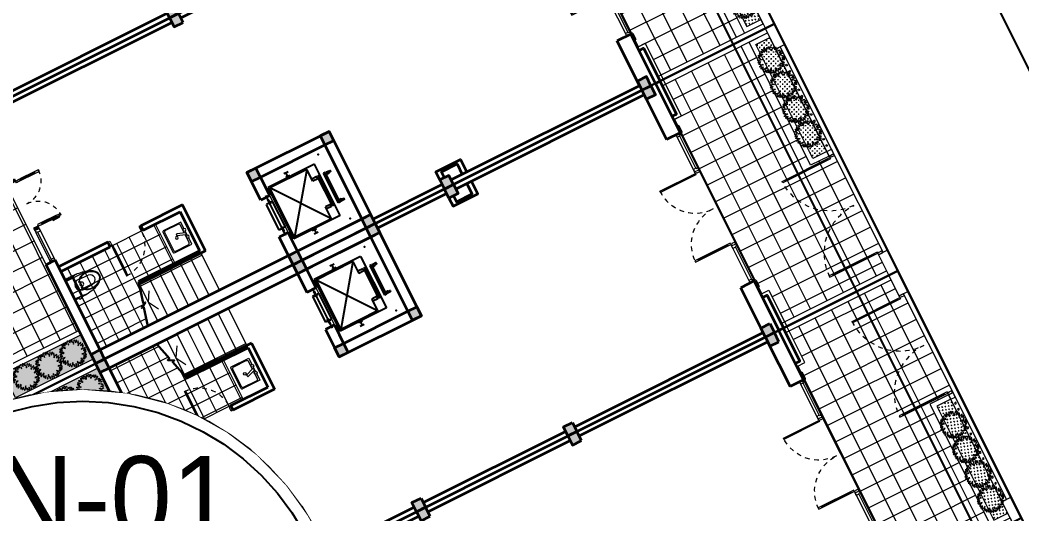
# Model space of a CAD drawing. Header units: millimetres. Extents: x 567980 to 569372, y 2065777 to 2066674.
# Drawn here: x 568869.98 to 568891.76, y 2066379.54 to 2066390.27 of the extents above; entities that cross this region are included whole.
import ezdxf
from ezdxf.enums import TextEntityAlignment as Align
from ezdxf.xclip import XClip

# ---------------------------------------------------------------- set-up
doc = ezdxf.new("R2010")
doc.units = ezdxf.units.MM
for name, pattern in [('CENTER', [3, 1.5, -0.5, 0.5, -0.5]), ('DOT', [0.25, 0, -0.25]), ('HIDDEN', [0.75, 0.5, -0.25]), ('HIDDEN2', [0.1875, 0.125, -0.0625])]:
    doc.linetypes.add(name, pattern=pattern)
for name, color, linetype, lineweight in [('A-CAY', 76, 'Continuous', 13), ('A-COT VACH', 2, 'Continuous', 35), ('A-CUA', 25, 'Continuous', 5), ('A-HATCH', 251, 'Continuous', 5), ('A-NET CAT', 214, 'Continuous', 30), ('A-NET THAY', 125, 'Continuous', 18), ('A-NOI THAT', 44, 'Continuous', 9), ('A-TUONG', 255, 'Continuous', 35), ('boDnv', 54, 'Continuous', 25), ('E- RANH GIOI', 1, 'CENTER', 13), ('E-NoiThat', 32, 'Continuous', 9)]:
    doc.layers.add(name, color=color, linetype=linetype, lineweight=lineweight)
for name, color, linetype in [('A-NOITHAT', 252, 'Continuous'), ('ChiaLo', 128, 'CENTER'), ('datOlienke', 42, 'Continuous'), ('ghi_chu', 7, 'Continuous'), ('LogDg', 7, 'Continuous'), ('LoLK', 6, 'Continuous'), ('text', 7, 'Continuous'), ('ViaHeS', 32, 'Continuous')]:
    doc.layers.add(name, color=color, linetype=linetype)
doc.styles.add('avh', font='')
doc.styles.add('rms', font='romans.shx', dxfattribs={"width": 0.7, "bigfont": 'vns.shx'})
doc.styles.get('avh').set_extended_font_data('.VnAvantH')
doc.linetypes.add('ADL', pattern='A,0.125,-0.15,["++",rms,S=0.5,R=0,X=0,Y=-0.2245],-1.35,1.125', length=2.75)

# ---------------------------------------------------------------- blocks, each defined once
blk = doc.blocks.new('NEN')
at = {"layer": 'boDnv', "color": 10, "linetype": 'ADL', "ltscale": 0.25}
blk.add_lwpolyline([(183.1, -44.001), (207.084, -30.046), (208.943, -23.819), (166.891, 60.261), (160.821, 62.463), (135.405, 51.385), (133.351, 45.723), (177.371, -42.291)], close=True, dxfattribs=at)
at = {"layer": 'ChiaLo', "ltscale": 5}
for points in [[(196.229, -37.519), (148.388, 58.135)], [(151.784, 6.634), (186.217, 23.856)], [(154.468, 1.268), (188.901, 18.489)], [(157.151, -4.099), (191.585, 13.123)]]:
    blk.add_lwpolyline(points, dxfattribs=at)
at = {"layer": 'datOlienke'}
blk.add_lwpolyline([(183.229, -45.083), (207.929, -30.712), (210.015, -23.726), (167.607, 61.065), (160.787, 63.539), (134.612, 52.13), (132.265, 45.66), (176.67, -43.125)], close=True, dxfattribs=at)
at = {"layer": 'LogDg'}
blk.add_lwpolyline([(133.661, 54.988), (161.2, 66.992, -0.398858), (171.552, 63.237), (214.134, -21.902, -0.395833), (211.002, -32.395), (185.019, -47.512, -0.432836), (173.841, -44.175), (129.703, 44.076, -0.429738)], format="xyb", close=True, dxfattribs=at)
at = {"layer": 'LoLK'}
for points in [[(186.217, 23.856), (183.533, 29.222), (166.987, 20.946), (169.671, 15.58)], [(188.901, 18.489), (186.217, 23.856), (169.671, 15.58), (172.355, 10.214)], [(191.585, 13.123), (188.901, 18.489), (172.355, 10.214), (175.039, 4.848)], [(194.269, 7.757), (191.585, 13.123), (175.039, 4.848), (177.723, -0.519)], [(172.355, 10.214), (154.468, 1.268), (157.151, -4.099), (175.039, 4.848)]]:
    blk.add_lwpolyline(points, close=True, dxfattribs=at)
at = {"layer": 'ViaHeS'}
blk.add_lwpolyline([(183.229, -45.083), (207.929, -30.712), (210.015, -23.726), (167.607, 61.065), (160.787, 63.539), (134.612, 52.13), (132.265, 45.66), (176.67, -43.125)], close=True, dxfattribs=at)
blk = doc.blocks.new('NEN NO1')
at = {"layer": 'datOlienke'}
blk.add_lwpolyline([(4.684, 4.99), (2.881, 33.51), (-2.435, 38.5), (-97.24, 38.5), (-102.503, 33.507), (-104.007, 4.993), (-99.271, 0), (0, 0)], close=True, dxfattribs=at)
at = {"layer": 'LoLK'}
for points in [[(-55.635, 38.5), (-61.635, 38.5), (-61.635, 20), (-55.635, 20)], [(-49.635, 38.5), (-55.635, 38.5), (-55.635, 20), (-49.635, 20)], [(-43.635, 38.5), (-49.635, 38.5), (-49.635, 20), (-43.635, 20)], [(-37.635, 38.5), (-43.635, 38.5), (-43.635, 20), (-37.635, 20)], [(-49.635, 20), (-49.635, 0), (-43.635, 0), (-43.635, 20)]]:
    blk.add_lwpolyline(points, close=True, dxfattribs=at)
blk = doc.blocks.new('mb-cay40')
at = {"color": 0, "linetype": 'ByBlock'}
for centre, radius, start, end in [((-654, 503), 44.2, 163.4933, 274.4697), ((-693, 471), 44.2, 343.4933, 94.4697), ((-542, 597), 98.1, 183.3189, 263.1904), ((-651, 494), 98.1, 3.3189, 83.1904), ((-554, 556), 69.9, 25.4537, 116.6852), ((-522, 648), 69.9, 205.4537, 296.6852), ((-427, 694), 54.1, 146.8151, 244.0193), ((-496, 675), 54.1, 326.8151, 64.0193), ((-390, 597), 66.9, 168.8066, 257.6391), ((-470, 545), 66.9, 348.8066, 77.6391), ((-300, 710), 100, 149.4737, 231.7586), ((-448, 683), 100, 329.4737, 51.7586), ((-231, 779), 98.1, 192.306, 259.6849), ((-344, 662), 98.1, 12.306, 79.6849), ((-148, 638), 79.7, 145.5248, 220.8327), ((-273, 631), 79.7, 325.5248, 40.8327), ((-136, 737), 62.9, 125.4093, 202.7101), ((-231, 764), 62.9, 305.4093, 22.7101), ((16, 684), 137, 133.8117, 194.3077), ((-211, 749), 137, 313.8117, 14.3077), ((113, 711), 137, 163.4642, 212.7906), ((49, 562), 68.8, 103.8914, 198.9039), ((-134, 676), 137, 343.4642, 32.7906), ((-33, 607), 68.8, 283.8914, 18.9039), ((138, 616), 80.6, 104.1004, 168.465), ((40, 710), 80.6, 284.1004, 348.465), ((230, 506), 141, 100.3005, 160.4476), ((72, 692), 141, 280.3005, 340.4476), ((213, 369), 79.6, 86.0282, 161.3698), ((143, 474), 79.6, 266.0282, 341.3698), ((260, 521), 76.9, 122.5817, 207.18), ((150, 551), 76.9, 302.5817, 27.18), ((300, 426), 53.5, 59.9815, 155.6676), ((278, 494), 53.5, 239.9815, 335.6676), ((-767, 152), 75.6, 44.2576, 108.5927), ((-736, 277), 75.6, 224.2576, 288.5927), ((-743, 226), 96, 30.9482, 110.5784), ((-695, 365), 96, 210.9482, 290.5784), ((-787, 176), 111, 280.8762, 345.4479), ((-659, 40), 111, 100.8762, 165.4479), ((-690, -39), 87.4, 54.9745, 151.3792), ((-716, 74), 87.4, 234.9745, 331.3792), ((-680, 301), 102, 69.7201, 135.6489), ((-718, 468), 102, 249.7201, 315.6489), ((-638, 119), 83.9, 60.5095, 129.292), ((-649, 257), 83.9, 240.5095, 309.292), ((-620, 357), 75.8, 22.5723, 98.3335), ((-561, 461), 75.8, 202.5723, 278.3335), ((159, -75), 77.3, 28.8072, 103.9199), ((208, 37), 77.3, 208.8072, 283.9199), ((243, 141), 78, 58.8748, 131.2135), ((232, 267), 78, 238.8748, 311.2135), ((320, 284), 110, 64.7353, 140.5781), ((282, 453), 110, 244.7353, 320.5781), ((314, -59), 90.4, 71.3712, 141.7535), ((272, 83), 90.4, 251.3712, 321.7535), ((293, 25), 97.6, 29.1952, 106.7189), ((350, 166), 97.6, 209.1952, 286.7189), ((359, 242), 79.1, 90.2529, 173.5221), ((280, 330), 79.1, 270.2529, 353.5221), ((344, 142), 53.6, 28.1981, 112.1918), ((371, 217), 53.6, 208.1981, 292.1918), ((-675, -123), 70, 71.8192, 140.0818), ((-707, -12), 70, 251.8192, 320.0818), ((-557, -163), 78, 113.4753, 203.456), ((-660, -123), 78, 293.4753, 23.456), ((-617, 21), 75, 267.1724, 337.2365), ((-551, -83), 75, 87.1724, 157.2365), ((-605, -147), 107, 271.6328, 352.0268), ((-496, -269), 107, 91.6328, 172.0268), ((-473, -294), 49.3, 76.5419, 193.4774), ((-509, -257), 49.3, 256.5419, 13.4774), ((-342, -221), 95.9, 122.8873, 186.7253), ((-489, -152), 95.9, 302.8873, 6.7253), ((-314, -281), 91.1, 159.117, 230.3606), ((-457, -318), 91.1, 339.117, 50.3606), ((-220, -348), 109, 122.117, 201.7275), ((-379, -297), 109, 302.117, 21.7275), ((-170, -364), 62.5, 129.7475, 206.0709), ((-267, -343), 62.5, 309.7475, 26.0709), ((-133, -236), 75.4, 148.7877, 221.5977), ((-253, -247), 75.4, 328.7877, 41.5977), ((-160, -372), 84.6, 5.3196, 80.419), ((-61, -281), 84.6, 185.3196, 260.419), ((100, -278), 148, 165.2071, 218.3217), ((-159, -332), 148, 345.2071, 38.3217), ((-19, -211), 70.3, 353.65, 74.6514), ((70, -151), 70.3, 173.65, 254.6514), ((110, -276), 64.3, 156.7754, 231.288), ((11, -301), 64.3, 336.7754, 51.288), ((113, -290), 96.7, 38.6962, 106.2415), ((162, -137), 96.7, 218.6962, 286.2415), ((133, -213), 116, 6.5487, 76.8911), ((275, -87), 116, 186.5487, 256.8911), ((243, -118), 50.7, 359.2557, 87.6287), ((296, -68), 50.7, 179.2557, 267.6287)]:
    blk.add_arc(centre, radius, start, end, dxfattribs=at)
blk = doc.blocks.new('*U312')
at = {"layer": 'A-CAY', "xscale": 0.0005000000000000001, "yscale": 0.0005000000000000001, "zscale": 0.0005000000000000001, "rotation": 296.5718179110141}
blk.add_blockref('mb-cay40', (-0.044, -0.134), dxfattribs=at)
blk = doc.blocks.new('*U313')
at = {"layer": 'A-NET THAY', "color": 0, "linetype": 'ByBlock', "lineweight": -2, "transparency": 16777216}
for p in [(0, 0), (0.6, 0), (1.2, 0)]:
    blk.add_blockref('*U312', p, dxfattribs=at)
blk = doc.blocks.new('MBT1 A1')
at = {"layer": 'A-HATCH', "true_color": 0x46cb3a}
h = blk.add_hatch(dxfattribs=at)
h.set_pattern_fill('CROSS', color=95, scale=0.2, angle=-63.4282, double=1)
h.set_pattern_definition([(296.571818, (-410.51707, -66.48982), (0.0670846797, -0.022352757), [0.025, -0.075]), (26.571818, (-410.522656, -66.50659), (0.022352757, 0.0670846797), [0.025, -0.075])])
h.paths.add_polyline_path([(0.6, -0.11), (0.11, -0.11), (0.11, -2), (0.22, -2), (0.6, -2)])
h.paths.add_polyline_path([(5.89, -0.11), (5.4, -0.11), (5.4, -2), (5.89, -2)])
at = {"layer": 'A-HATCH'}
h = blk.add_hatch(dxfattribs=at)
h.set_pattern_fill('SQRTMPLT', color=256, scale=0.4, pattern_type=2)
h.set_pattern_definition([(6e-15, (-410.51707, -66.48982), (-3e-17, 0.4), []), (90, (-410.51707, -66.48982), (-0.4, 0), [])])
h.paths.add_polyline_path([(4.8, -2), (5.29, -2), (5.29, -0.11), (0.71, -0.11), (0.71, -2), (2, -2)])
at = {"layer": 'A-NET THAY'}
for points in [[(0, -2), (0, 0), (6, 0), (6, -2)], [(0.11, -2), (0.11, -0.11), (5.89, -0.11), (5.89, -2)], [(0.6, -2), (0.6, -0.11)], [(0.71, -2), (0.71, -0.11)]]:
    blk.add_lwpolyline(points, dxfattribs=at)
at = {"layer": 'A-NET THAY', "rotation": 90}
blk.add_blockref('*U313', (0.419, -1.64), dxfattribs=at)
blk = doc.blocks.new('cot 220')
at = {"layer": 'A-COT VACH'}
h = blk.add_hatch(color=256, dxfattribs=at)
h.dxf.hatch_style = 1
h.paths.add_polyline_path([(110, 110), (-110, 110), (-110, -110), (110, -110)])
blk.add_lwpolyline([(-110, -110), (110, -110), (110, 110), (-110, 110)], close=True, dxfattribs=at)
blk = doc.blocks.new('AP11B2')
at = {"layer": 'A-NOITHAT'}
for p, q in [((558, 1417), (-568, 1417)), ((-435, 1392), (-435, 1442)), ((-385, 1392), (-385, 1442)), ((-335, 1442), (-385, 1442)), ((-335, 1392), (-385, 1392)), ((360, 1492), (-360, 1492)), ((-360, 1342), (-360, 1492)), ((360, 1342), (-360, 1342)), ((-335, 1392), (-335, 1442)), ((385, 1442), (335, 1442)), ((335, 1392), (335, 1442)), ((385, 1392), (335, 1392)), ((360, 1342), (360, 1492)), ((385, 1392), (385, 1442)), ((435, 1392), (435, 1442)), ((-725, 166), (-725, 1292)), ((725, 1292), (-725, 1292)), ((-695, 366), (-695, 1262)), ((695, 1262), (-695, 1262)), ((695, 366), (-695, 1262)), ((-695, 366), (695, 1262)), ((695, 366), (695, 1262)), ((725, 166), (725, 1292)), ((-850, 757), (-850, 857)), ((-750, 807), (-850, 807)), ((-750, 757), (-750, 857)), ((750, 757), (750, 857)), ((750, 807), (850, 807)), ((850, 757), (850, 857)), ((-360, 366), (-695, 366)), ((-420, 246), (-420, 366)), ((-360, 246), (-420, 246)), ((417, 226), (-417, 226)), ((-417, 186), (-417, 226)), ((-360, 246), (-360, 366)), ((0, 186), (0, 226)), ((695, 366), (360, 366)), ((360, 246), (360, 366)), ((420, 246), (360, 246)), ((417, 186), (417, 226)), ((420, 246), (420, 366)), ((725, 166), (-725, 166)), ((417, 186), (-417, 186)), ((417, 79), (-417, 79)), ((-417, 39), (-417, 79)), ((417, 39), (-417, 39)), ((-407, -67), (-407, 25)), ((-367, 25), (-407, 25)), ((-357, -15), (-357, 15)), ((0, 39), (0, 79)), ((357, -15), (357, 15)), ((407, 25), (367, 25)), ((407, -67), (407, 25)), ((417, 39), (417, 79)), ((-387, -77), (-397, -77)), ((-377, -67), (-377, -25)), ((-367, -25), (-377, -25)), ((377, -25), (367, -25)), ((377, -67), (377, -25)), ((397, -77), (387, -77))]:
    blk.add_line(p, q, dxfattribs=at)
for centre, start, end in [((-367, 15), 0, 90), ((367, 15), 90, 180), ((-397, -67), 180, 270), ((-387, -67), 270, 0), ((-367, -15), 270, 0), ((367, -15), 180, 270), ((387, -67), 180, 270), ((397, -67), 270, 0)]:
    blk.add_arc(centre, 10, start, end, dxfattribs=at)
for p in [(-900, 0), (900, 0)]:
    blk.add_point(p, dxfattribs=at)
blk = doc.blocks.new('*U321')
at = {"ltscale": 10}
for p, q in [((775, 0), (0, 0)), ((730, -70), (45, -70)), ((730, -110), (45, -110))]:
    blk.add_line(p, q, dxfattribs=at)
for points in [[(0, -110), (45, -110), (45, -70), (60, -70), (60, 0), (0, 0)], [(775, -110), (730, -110), (730, -70), (715, -70), (715, 0), (775, 0)]]:
    blk.add_lwpolyline(points, close=True, dxfattribs=at)
blk = doc.blocks.new('*U322')
blk.add_line((100, 70), (867, 70))
for points in [[(-147, 1067), (-147, 1007), (-40, 1007), (-40, 1017), (0, 1017), (0, 1067)], [(-147, 0), (-147, 60), (-40, 60), (-40, 50), (0, 50), (0, 0)], [(0, 50), (967, 50), (967, 90), (0, 90)], [(100, 50), (100, 90), (867, 90), (867, 50)]]:
    blk.add_lwpolyline(points, close=True)
at = {"linetype": 'HIDDEN'}
blk.add_arc((0, 50), 967, 360, 90, dxfattribs=at)
blk = doc.blocks.new('A$C141617FA')
at = {"layer": 'A-NOI THAT'}
for p, q in [((0, 445), (154, 445)), ((214, 445), (322, 445))]:
    blk.add_line(p, q, dxfattribs=at)
for points in [[(383, 445), (537, 445), (537, 20, -0.414214), (517, 0), (20, 0, -0.414214), (0, 20), (0, 445)], [(297, 407), (481, 407, -0.414214), (521, 367), (521, 67, -0.414214), (481, 27), (61, 27, -0.414214), (21, 67), (21, 367, -0.414214), (61, 407), (246, 407)]]:
    blk.add_lwpolyline(points, format="xyb", dxfattribs=at)
blk.add_lwpolyline([(274, 435), (253, 428, 0.414214), (246, 413), (305, 244, 0.414214), (320, 237), (342, 244, 0.414214), (349, 260), (290, 428, 0.414214)], format="xyb", close=True, dxfattribs=at)
for centre, radius in [((184, 438), 31.2), ((352, 438), 31.2), ((268, 214), 30)]:
    blk.add_circle(centre, radius, dxfattribs=at)
blk = doc.blocks.new('xi')
for p, q in [((31751, -119432), (31751, -119586)), ((31977, -119418), (31763, -119418)), ((31977, -119418), (32191, -119418)), ((32202, -119432), (32202, -119586)), ((32234, -119513), (32202, -119517)), ((32215, -119526), (32202, -119526)), ((32215, -119563), (32202, -119563)), ((32234, -119573), (32202, -119569)), ((32215, -119516), (32215, -119571)), ((32256, -119534), (32256, -119553)), ((31855, -119684), (31870, -119914)), ((31858, -119700), (31867, -119700)), ((31879, -119691), (32075, -119691)), ((31900, -119663), (31900, -119691)), ((31902, -119661), (31912, -119661)), ((31914, -119663), (31914, -119691)), ((31914, -119678), (31927, -119678)), ((31929, -119680), (31929, -119691)), ((32025, -119680), (32025, -119691)), ((32040, -119678), (32027, -119678)), ((32040, -119663), (32040, -119691)), ((32052, -119661), (32042, -119661)), ((32054, -119663), (32054, -119691)), ((32098, -119684), (32083, -119914)), ((32096, -119700), (32087, -119700))]:
    blk.add_line(p, q)
blk.add_circle((31977, -119703), 42.5)
for points in [[(31732, -119673), (31727, -119629), (31725, -119585), (31726, -119541)], [(31726, -119541), (31726, -119510), (31728, -119478), (31732, -119447)], [(31732, -119447), (31733, -119431), (31746, -119418), (31763, -119418)], [(31751, -119432), (31751, -119424), (31758, -119418), (31766, -119418)], [(32187, -119418), (32195, -119418), (32202, -119424), (32202, -119432)], [(32191, -119418), (32207, -119418), (32220, -119431), (32221, -119447)], [(32221, -119447), (32224, -119469), (32226, -119492), (32226, -119514)], [(32228, -119573), (32227, -119606), (32225, -119639), (32221, -119673)], [(31790, -119971), (31759, -119874), (31740, -119774), (31732, -119673)], [(31735, -119709), (31735, -119679), (31738, -119650), (31744, -119622)], [(31744, -119622), (31747, -119614), (31752, -119607), (31758, -119601)], [(31758, -119601), (31754, -119597), (31751, -119592), (31751, -119586)], [(31977, -119611), (31904, -119610), (31831, -119607), (31758, -119601)], [(31801, -119805), (31810, -119769), (31827, -119734), (31850, -119704)], [(31805, -119851), (31807, -119829), (31812, -119808), (31820, -119788)], [(31820, -119788), (31832, -119754), (31849, -119723), (31871, -119695)], [(31850, -119704), (31852, -119701), (31854, -119700), (31858, -119700)], [(31871, -119695), (31873, -119692), (31875, -119691), (31879, -119691)], [(31900, -119663), (31900, -119662), (31901, -119661), (31902, -119661)], [(31912, -119661), (31913, -119661), (31914, -119662), (31914, -119663)], [(31927, -119678), (31928, -119678), (31929, -119679), (31929, -119680)], [(32195, -119601), (32122, -119607), (32050, -119610), (31977, -119611)], [(32025, -119680), (32025, -119679), (32026, -119678), (32027, -119678)], [(32040, -119663), (32040, -119662), (32041, -119661), (32042, -119661)], [(32052, -119661), (32053, -119661), (32054, -119662), (32054, -119663)], [(32075, -119691), (32078, -119691), (32081, -119692), (32083, -119695)], [(32083, -119695), (32104, -119723), (32122, -119754), (32134, -119788)], [(32096, -119700), (32099, -119700), (32102, -119701), (32104, -119704)], [(32104, -119704), (32127, -119734), (32143, -119769), (32152, -119805)], [(32134, -119788), (32141, -119808), (32146, -119829), (32148, -119851)], [(32221, -119673), (32214, -119774), (32194, -119874), (32163, -119971)], [(32202, -119586), (32202, -119592), (32199, -119597), (32195, -119601)], [(32195, -119601), (32201, -119607), (32206, -119614), (32209, -119622)], [(32209, -119622), (32215, -119650), (32218, -119679), (32218, -119709)], [(31797, -119926), (31789, -119886), (31790, -119845), (31801, -119805)], [(31803, -120001), (31798, -119992), (31793, -119981), (31790, -119971)], [(31899, -120097), (31831, -120035), (31796, -119943), (31805, -119851)], [(31882, -120098), (31839, -120049), (31809, -119990), (31797, -119926)], [(31868, -120091), (31842, -120065), (31820, -120035), (31803, -120001)], [(31977, -120018), (31919, -120018), (31872, -119972), (31870, -119914)], [(32083, -119914), (32082, -119972), (32034, -120018), (31977, -120018)], [(32148, -119851), (32158, -119943), (32123, -120035), (32054, -120097)], [(32157, -119926), (32144, -119990), (32115, -120049), (32071, -120098)], [(32151, -120001), (32134, -120035), (32112, -120065), (32085, -120091)], [(32163, -119971), (32160, -119981), (32156, -119992), (32151, -120001)], [(32152, -119805), (32163, -119845), (32165, -119886), (32157, -119926)], [(31977, -120138), (31936, -120138), (31896, -120121), (31868, -120091)], [(32054, -120097), (32010, -120138), (31943, -120138), (31899, -120097)], [(32085, -120091), (32057, -120121), (32018, -120138), (31977, -120138)]]:
    blk.add_open_spline(points, degree=3)
for points in [[(31855, -119684), (31847, -119617), (31896, -119556), (31963, -119549), (31968, -119548), (31972, -119548), (31977, -119548)], [(31977, -119548), (32044, -119548), (32099, -119603), (32099, -119670), (32099, -119675), (32099, -119679), (32098, -119684)], [(32234, -119513), (32245, -119512), (32256, -119521), (32256, -119533), (32256, -119534), (32256, -119534), (32256, -119534)], [(32256, -119553), (32256, -119564), (32246, -119574), (32234, -119574), (32234, -119574), (32234, -119574), (32234, -119573)], [(32071, -120098), (32024, -120150), (31944, -120154), (31892, -120107), (31888, -120104), (31885, -120101), (31882, -120098)]]:
    blk.add_open_spline(points, degree=3, knots=[0, 0, 0, 0, 1, 1, 1, 2, 2, 2, 2])
blk = doc.blocks.new('*U308')
h = blk.add_hatch(color=254)
h.dxf.hatch_style = 1
h.paths.add_polyline_path([(22, 345), (22, 514), (50, 514), (50, 486), (27, 486), (27, 345)])
h = blk.add_hatch(color=253)
h.dxf.hatch_style = 1
h.paths.add_polyline_path([(50, 450), (90, 450), (90, 550), (50, 550)])
h.paths.add_polyline_path([(50, 100), (90, 100), (90, 0), (50, 0)])
h = blk.add_hatch(color=254)
h.dxf.hatch_style = 1
h.paths.add_polyline_path([(50, 450), (90, 450), (90, 100), (50, 100)])
h = blk.add_hatch(color=253)
h.dxf.hatch_style = 1
h.paths.add_polyline_path([(1150, 100), (1110, 100), (1110, 0), (1150, 0)])
h.paths.add_polyline_path([(1150, 450), (1110, 450), (1110, 550), (1150, 550)])
h = blk.add_hatch(color=254)
h.dxf.hatch_style = 1
h.paths.add_polyline_path([(1110, 450), (1150, 450), (1150, 100), (1110, 100)])
h = blk.add_hatch(color=253)
h.dxf.hatch_style = 1
h.paths.add_polyline_path([(0, 0), (50, 0), (50, -40), (60, -40), (60, -110), (0, -110)])
h = blk.add_hatch(color=253)
h.dxf.hatch_style = 1
h.paths.add_polyline_path([(1200, 0), (1150, 0), (1150, -40), (1140, -40), (1140, -110), (1200, -110)])
at = {"linetype": 'Continuous'}
blk.add_line((70, 100), (70, 450), dxfattribs=at)
for p, q in [((90, 450), (90, 100)), ((1110, 450), (1110, 100)), ((1130, 100), (1130, 450))]:
    blk.add_line(p, q)
for points in [[(22, 345), (22, 514), (50, 514), (50, 486), (27, 486), (27, 345)], [(50, 450), (90, 450), (90, 100), (50, 100)], [(1110, 450), (1150, 450), (1150, 100), (1110, 100)], [(0, 0), (50, 0), (50, -40), (60, -40), (60, -110), (0, -110)], [(1200, 0), (1150, 0), (1150, -40), (1140, -40), (1140, -110), (1200, -110)]]:
    blk.add_lwpolyline(points, close=True)
for points in [[(50, 450), (90, 450), (90, 550), (50, 550), (50, 450)], [(50, 453), (50, 100)], [(1150, 450), (1110, 450), (1110, 550), (1150, 550), (1150, 450)], [(1150, 453), (1150, 100)], [(50, 100), (90, 100), (90, 0), (50, 0), (50, 100)], [(1150, 100), (1110, 100), (1110, 0), (1150, 0), (1150, 100)]]:
    blk.add_lwpolyline(points)
at = {"linetype": 'HIDDEN', "ltscale": 30}
for points in [[(600, 0, 0.414214), (50, 550, 0.414214)], [(600, 0, -0.414214), (1150, 550, -0.414214)]]:
    blk.add_lwpolyline(points, format="xyb", dxfattribs=at)
blk = doc.blocks.new('*U305')
for p, q in [((90, -100), (50, -100)), ((70, -100), (70, -1050)), ((2310, -100), (2350, -100)), ((2330, -100), (2330, -1050)), ((90, -1050), (50, -1050)), ((2310, -1050), (2350, -1050))]:
    blk.add_line(p, q)
for points in [[(0, 133), (60, 133), (60, 40), (50, 40), (50, 0), (0, 0)], [(2400, 133), (2340, 133), (2340, 40), (2350, 40), (2350, 0), (2400, 0)], [(50, 0), (90, 0), (90, -1150), (50, -1150)], [(2350, 0), (2310, 0), (2310, -1150), (2350, -1150)]]:
    blk.add_lwpolyline(points, close=True)
at = {"linetype": 'HIDDEN2'}
for centre, start, end in [((50, 0), 270, 0), ((2350, 0), 180, 270)]:
    blk.add_arc(centre, 1150, start, end, dxfattribs=at)
blk = doc.blocks.new('cot gia md a1')
at = {"layer": 'A-NET THAY'}
blk.add_lwpolyline([(880, 0), (880, -190), (0, -190), (0, -110)], dxfattribs=at)
at = {"layer": 'A-TUONG'}
blk.add_lwpolyline([(800, 0), (800, -110), (0, -110), (0, 0)], dxfattribs=at)
blk = doc.blocks.new('phao cua chinh mb a1')
at = {"layer": 'A-TUONG'}
blk.add_lwpolyline([(0, 0), (0, -30), (-150, -30), (-150, 0)], dxfattribs=at)
blk = doc.blocks.new('TRU CONG')
at = {"layer": 'A-NET THAY'}
blk.add_lwpolyline([(0, 0), (500, 0), (500, 220), (0, 220)], close=True, dxfattribs=at)
blk = doc.blocks.new('*U304')
for p, q in [((90, 1450), (50, 1450)), ((70, 100), (70, 1450)), ((3110, 1450), (3150, 1450)), ((3130, 100), (3130, 1450)), ((90, 100), (50, 100)), ((3110, 100), (3150, 100))]:
    blk.add_line(p, q)
for points in [[(50, 0), (90, 0), (90, 1550), (50, 1550)], [(3150, 0), (3110, 0), (3110, 1550), (3150, 1550)], [(0, -133), (60, -133), (60, -40), (50, -40), (50, 0), (0, 0)], [(3200, -133), (3140, -133), (3140, -40), (3150, -40), (3150, 0), (3200, 0)]]:
    blk.add_lwpolyline(points, close=True)
at = {"linetype": 'HIDDEN2'}
for centre, start, end in [((50, 0), 0, 90), ((3150, 0), 90, 180)]:
    blk.add_arc(centre, 1550, start, end, dxfattribs=at)
blk = doc.blocks.new('*U336')
at = {"layer": 'A-NET THAY'}
blk.add_lwpolyline([(-0.015, -0.015), (0.015, -0.015), (0.015, 0.015), (-0.015, 0.015)], close=True, dxfattribs=at)
blk = doc.blocks.new('*U337')
at = {"layer": 'A-NET THAY', "color": 0, "linetype": 'ByBlock', "lineweight": -2, "transparency": 16777216}
for p in [(0, 0), (0.15, 0), (0.3, 0), (0.45, 0), (0.6, 0), (0.75, 0), (0.9, 0), (1.05, 0), (1.2, 0), (1.35, 0), (1.5, 0), (1.65, 0), (1.8, 0), (1.95, 0), (2.1, 0), (2.25, 0)]:
    blk.add_blockref('*U336', p, dxfattribs=at)
blk = doc.blocks.new('*U334')
at = {"layer": 'A-CAY', "xscale": 0.0005, "yscale": 0.0005, "zscale": 0.0005, "rotation": 296.5718179110141}
blk.add_blockref('mb-cay40', (-0.044, -0.134), dxfattribs=at)
blk = doc.blocks.new('*U335')
at = {"layer": 'A-NET THAY', "color": 0, "linetype": 'ByBlock', "lineweight": -2, "transparency": 16777216}
for p in [(0, 0), (0.6, 0), (1.2, 0), (1.8, 0)]:
    blk.add_blockref('*U334', p, dxfattribs=at)
blk = doc.blocks.new('*U303')
at = {"ltscale": 10}
for p, q in [((900, 0), (0, 0)), ((855, -60), (45, -60)), ((855, -100), (45, -100))]:
    blk.add_line(p, q, dxfattribs=at)
for points in [[(0, -100), (45, -100), (45, -60), (60, -60), (60, 0), (0, 0)], [(900, -100), (855, -100), (855, -60), (840, -60), (840, 0), (900, 0)]]:
    blk.add_lwpolyline(points, close=True, dxfattribs=at)
blk = doc.blocks.new('MBT1 A18N')
at = {"layer": 'A-HATCH'}
h = blk.add_hatch(dxfattribs=at)
h.set_pattern_fill('SQRTMPLT', color=256, scale=0.4, angle=180, pattern_type=2)
h.set_pattern_definition([(180, (410.51707, 64.98982), (-3e-17, -0.4), []), (270, (410.51707, 64.98982), (0.4, -6e-17), [])])
h.paths.add_polyline_path([(-5.89, 15.8), (-5.12, 15.8), (-5.12, 15.61), (-4.95, 15.61), (-4.95, 15.64), (-4.8, 15.64), (-4.8, 15.61), (-1.2, 15.61), (-1.2, 15.64), (-1.05, 15.64), (-1.05, 15.61), (-0.88, 15.61), (-0.88, 15.8), (-0.11, 15.8), (-0.11, 17.83), (-3.1, 17.83), (-3.1, 18.28), (-3.1, 18.39), (-5.5, 18.39), (-5.5, 18.28), (-5.89, 18.28)])
at = {"layer": 'A-HATCH', "true_color": 0x46cb3a}
h = blk.add_hatch(dxfattribs=at)
h.set_pattern_fill('CROSS', color=95, scale=0.2, angle=116.5718, double=1)
h.set_pattern_definition([(116.571818, (410.51707, 64.98982), (-0.0670846797, 0.022352757), [0.025, -0.075]), (206.571818, (410.522656, 65.00659), (-0.022352757, -0.0670846797), [0.025, -0.075])])
h.paths.add_polyline_path([(-2.99, 17.94), (-0.22, 17.94), (-0.22, 18.28), (-2.99, 18.28)])
at = {"layer": 'A-HATCH'}
h = blk.add_hatch(dxfattribs=at)
h.set_pattern_fill('SQRTMPLT', color=256, scale=0.3, angle=180, pattern_type=2)
h.set_pattern_definition([(180, (410.51707, -41.46175), (0, -0.3), []), (270, (410.51707, -41.46175), (0.3, -3e-17), [])])
h.paths.add_polyline_path([(-1.175, 4.52), (-2.13, 4.52), (-2.13, 3.42), (-2.13, 2.22), (-1.23, 2.22), (-0.22, 2.22), (-0.22, 3.379), (-0.62, 3.486), (-0.633, 3.438), (-0.704, 3.56), (-0.717, 3.512), (-1.175, 3.635)])
at = {"layer": 'A-HATCH', "true_color": 0x46cb3a}
h = blk.add_hatch(dxfattribs=at)
h.set_pattern_fill('CROSS', color=95, scale=0.2, angle=180, double=1)
h.set_pattern_definition([(180, (4959.2825, -137.7915), (-0.05, -0.05), [0.025, -0.075]), (270, (4959.27, -137.779), (0.05, -0.05), [0.025, -0.075])])
h.paths.add_polyline_path([(-0.697, 0.11), (-0.11, 0.11), (-0.11, 2), (-0.697, 2)])
h.paths.add_polyline_path([(-5.89, 0.11), (-5.303, 0.11), (-5.303, 1.01), (-5.303, 2), (-5.89, 2)])
at = {"layer": 'A-HATCH', "ltscale": 100}
h = blk.add_hatch(dxfattribs=at)
h.set_pattern_fill('_USER', color=251, scale=0.4, angle=180, double=1, pattern_type=0)
h.set_pattern_definition([(180, (4964475.61194, -139791.5), (-3e-17, -0.4), []), (270, (4964475.61194, -139791.5), (0.4, -6e-17), [])])
h.paths.add_polyline_path([(-5.193, 2), (-5.193, 0.11), (-0.807, 0.11), (-0.807, 2), (-1.407, 2), (-2.7, 2)])
at = {"layer": 'A-NET CAT'}
blk.add_lwpolyline([(-1.175, 3.635), (-0.717, 3.512), (-0.704, 3.56), (-0.633, 3.438), (-0.62, 3.486), (-0.22, 3.379)], dxfattribs=at)
at = {"layer": 'A-NET THAY'}
for p, q in [((-0.5, 18.5), (-5.5, 18.5)), ((-3.1, 18.39), (-5.5, 18.39)), ((-1.2, 15.61), (-4.8, 15.61)), ((-0.67, 7.02), (-1.57, 7.02)), ((-1.12, 5.12), (-0.22, 5.12)), ((-1.12, 4.87), (-0.22, 4.87)), ((-1.12, 4.62), (-0.22, 4.62)), ((-1.12, 4.37), (-0.22, 4.37)), ((-2.13, 4.22), (-2.13, 3.42)), ((-1.12, 4.12), (-0.22, 4.12)), ((-1.12, 3.87), (-0.22, 3.87)), ((-1.12, 3.62), (-0.22, 3.62)), ((-2.4, 2), (-5.15, 2)), ((-0.11, 2), (-0.11, 0.11)), ((0, 2), (0, 0)), ((0, 0), (-6, 0)), ((-0.11, 0.11), (-5.89, 0.11))]:
    blk.add_line(p, q, dxfattribs=at)
for points in [[(-0.5, 18.39), (-3.1, 18.39), (-3.1, 18.28), (-0.5, 18.28)], [(-2.99, 18.39), (-3.1, 18.39), (-3.1, 18.28), (-2.99, 18.28)], [(-6, 18.28), (-6, 15.72), (-5.89, 15.72), (-5.89, 18.28)], [(-0.11, 18.28), (-3.1, 18.28), (-3.1, 17.83), (-0.11, 17.83)], [(0, 18.28), (0, 15.72), (-0.11, 15.72), (-0.11, 18.28)]]:
    blk.add_lwpolyline(points, close=True, dxfattribs=at)
for points in [[(-2.99, 18.28), (-2.99, 17.94), (-0.22, 17.94), (-0.22, 18.28)], [(-1.07, 3.607), (-1.07, 5.12)]]:
    blk.add_lwpolyline(points, dxfattribs=at)
at = {"layer": 'A-NET THAY', "ltscale": 10}
blk.add_lwpolyline([(-0.446, 3.75), (-0.67, 3.62), (-0.894, 3.75)], dxfattribs=at)
at = {"layer": 'A-NET THAY', "ltscale": 100}
blk.add_lwpolyline([(-0.697, 0.11), (-0.807, 0.11), (-0.807, 2), (-0.697, 2)], close=True, dxfattribs=at)
at = {"layer": 'A-NOI THAT'}
blk.add_lwpolyline([(-2.13, 4.52), (-2.13, 5.12), (-1.175, 5.12), (-1.175, 4.52)], close=True, dxfattribs=at)
at = {"layer": 'A-TUONG'}
for p, q in [((-4.8, 15.61), (-6, 15.61)), ((-6, 2), (-6, 15.5)), ((-4.8, 15.61), (-4.8, 15.28)), ((-1.2, 15.61), (-1.2, 15.28)), ((0, 15.61), (-1.2, 15.61)), ((0, 15.5), (0, 2)), ((-5.89, 10.7), (-5.89, 15.28)), ((-5.89, 15.28), (-4.8, 15.28)), ((-0.11, 15.28), (-1.2, 15.28)), ((-0.11, 15.28), (-0.11, 10.7)), ((-5.89, 7.02), (-5.89, 10.48)), ((-0.11, 10.48), (-0.11, 8.8)), ((-0.11, 8.8), (-0.22, 8.8)), ((-0.22, 8.8), (-0.22, 2.22)), ((-1.57, 7.02), (-1.57, 6.8)), ((-0.67, 7.02), (-0.67, 6.8)), ((-5.89, 2.22), (-5.89, 6.8)), ((-2.24, 5.23), (-2.24, 4.22)), ((-1.12, 5.23), (-2.24, 5.23)), ((-1.12, 5.23), (-1.12, 3.62)), ((-1.175, 5.12), (-2.13, 5.12)), ((-2.13, 4.22), (-2.13, 5.12)), ((-1.175, 5.12), (-1.175, 3.635)), ((-2.13, 4.22), (-2.24, 4.22)), ((-1.175, 3.635), (-1.12, 3.62)), ((-2.13, 3.42), (-2.24, 3.42)), ((-2.24, 3.42), (-2.24, 2.22)), ((-2.13, 2.22), (-2.13, 3.42)), ((-0.22, 2.22), (-2.4, 2.22)), ((-2.4, 2.22), (-2.4, 2)), ((0, 2), (-2.4, 2))]:
    blk.add_line(p, q, dxfattribs=at)
for points in [[(-0.22, 10.48), (-0.42, 10.48), (-0.42, 11.08), (-0.11, 11.08)], [(-0.22, 10.59), (-0.365, 10.59), (-0.365, 10.97), (-0.11, 10.97)], [(-1.57, 6.8), (-2.24, 6.8), (-2.24, 8.8), (0, 8.8), (0, 6.8), (-0.67, 6.8)], [(-1.57, 7.02), (-2.02, 7.02), (-2.02, 8.58), (-0.22, 8.58), (-0.22, 7.02), (-0.67, 7.02)]]:
    blk.add_lwpolyline(points, dxfattribs=at)
at = {"layer": 'A-CAY', "xscale": 0.0004999999999999999, "yscale": 0.0004999999999999999, "zscale": 0.0004999999999999999, "rotation": 180}
for p in [(-0.519, 1.76), (-0.519, 1.173), (-0.519, 0.617)]:
    blk.add_blockref('mb-cay40', p, dxfattribs=at)
at = {"layer": 'A-COT VACH', "xscale": 0.0009999999999999998, "yscale": 0.0009999999999999998, "zscale": 0.0009999999999999998, "rotation": 180}
for p in [(-5.89, 15.39), (-0.11, 15.39), (-5.89, 10.59), (-0.11, 10.59), (-2.13, 8.69), (-0.11, 8.69), (-5.89, 6.91), (-2.13, 6.91), (-0.11, 6.91), (-0.11, 2.11)]:
    blk.add_blockref('cot 220', p, dxfattribs=at)
at = {"layer": 'A-CUA', "extrusion": (0, 0, -1)}
for name, p, xscale, yscale, zscale, rotation in [('*U304', (3.1, 18.28), -0.0007500000000000044, 0.0007500000000000044, -0.0007500000000000044, 180), ('*U305', (2.1, 15.51), 0.0007500000000000042, 0.0007500000000000042, -0.0007500000000000042, 1.714749673421941e-09)]:
    blk.add_blockref(name, p, dxfattribs=dict(at, xscale=xscale, yscale=yscale, zscale=zscale, rotation=rotation))
at = {"layer": 'A-CUA', "yscale": 0.001, "zscale": 0.001, "rotation": 179.9999999982853}
for p, xscale in [((-4.8, 15.51), -0.001), ((-1.2, 15.51), 0.001)]:
    blk.add_blockref('*U303', p, dxfattribs=dict(at, xscale=xscale))
at = {"layer": 'A-CUA', "extrusion": (0, 0, -1), "xscale": -0.0007500000000000044, "yscale": 0.0007500000000000044, "zscale": -0.0007500000000000044}
blk.add_blockref('*U322', (2.13, 3.42), dxfattribs=at)
at = {"layer": 'A-CUA', "xscale": -0.001, "yscale": 0.001, "zscale": 0.001}
for name, p in [('*U308', (-3.175, 2.22)), ('*U321', (-2.4, 2.22))]:
    blk.add_blockref(name, p, dxfattribs=at)
at = {"layer": 'A-NET THAY', "yscale": 0.0009999999999999998, "rotation": 180}
for name, p, xscale, zscale in [('TRU CONG', (-6, 18.5), -0.0009999999999999998, 0.001), ('TRU CONG', (0, 18.5), 0.0009999999999999998, 0.0009999999999999998), ('cot gia md a1', (-6, 15.61), -0.0009999999999999998, 0.001), ('cot gia md a1', (0, 15.61), 0.0009999999999999998, 0.0009999999999999998), ('phao cua chinh mb a1', (-4.8, 15.61), -0.0009999999999999998, 0.001), ('phao cua chinh mb a1', (-1.2, 15.61), 0.0009999999999999998, 0.0009999999999999998)]:
    blk.add_blockref(name, p, dxfattribs=dict(at, xscale=xscale, zscale=zscale))
at = {"layer": 'A-NET THAY', "rotation": 180}
for name, p in [('*U337', (-0.62, 18.335)), ('*U335', (-0.67, 18.087))]:
    blk.add_blockref(name, p, dxfattribs=at)
at = {"layer": 'A-NOI THAT', "xscale": -0.001, "yscale": 0.001, "zscale": 0.001}
blk.add_blockref('A$C141617FA', (-1.384, 4.588), dxfattribs=at)
at = {"layer": 'A-NOI THAT', "linetype": 'ByBlock', "xscale": -0.0009999999999999998, "yscale": 0.0009999999999999998, "zscale": 0.001, "rotation": 180}
blk.add_blockref('xi', (-33.657, -117.198), dxfattribs=at)
at = {"layer": 'E-NoiThat', "xscale": -0.0008625000000000014, "yscale": 0.0009999999999999998, "zscale": 0.0008625000000000018, "rotation": 180}
blk.add_blockref('AP11B2', (-1.12, 8.362), dxfattribs=at)
blk = doc.blocks.new('MBT1 NO1')
at = {"layer": 'LoLK'}
for name, p in [('MBT1 A18N', (-49.635, 20)), ('MBT1 A18N', (-37.635, 20)), ('NEN NO1', (0, 0)), ('MBT1 A1', (-49.635, 20))]:
    blk.add_blockref(name, p, dxfattribs=at)
at = {"layer": 'LoLK', "xscale": -1}
for p in [(-61.635, 20), (-49.635, 20)]:
    blk.add_blockref('MBT1 A18N', p, dxfattribs=at)
blk = doc.blocks.new('sl')
at = {"layer": 'ghi_chu', "color": 158}
blk.add_circle((0, 0), 5.75, dxfattribs=at)
at = {"color": 158, "linetype": 'DOT'}
blk.add_wipeout([(0, 5.75), (0.97, 5.668), (1.864, 5.439), (2.472, 5.191), (3.131, 4.823), (3.79, 4.324), (4.429, 3.666), (4.911, 2.991), (5.204, 2.446), (5.532, 1.568), (5.698, 0.768), (5.75, 0), (5.686, -0.853), (5.496, -1.69), (5.233, -2.383), (4.825, -3.127), (4.383, -3.722), (3.93, -4.198), (2.994, -4.909), (2.42, -5.216), (1.535, -5.541), (0.627, -5.716), (0, -5.75), (-0.858, -5.686), (-1.594, -5.525), (-2.409, -5.221), (-3.139, -4.817), (-3.718, -4.386), (-4.312, -3.804), (-4.852, -3.086), (-5.211, -2.43), (-5.524, -1.596), (-5.686, -0.854), (-5.75, 0), (-5.661, 1.007), (-5.488, 1.715), (-5.12, 2.617), (-4.439, 3.655), (-3.548, 4.525), (-2.721, 5.065), (-1.721, 5.487), (-0.805, 5.693)], dxfattribs=at).dxf.layer = 'ghi_chu'
at = {"layer": 'ghi_chu'}
blk.add_circle((0, 0), 5.5, dxfattribs=at)
at = {"layer": 'ghi_chu', "style": 'avh'}
for tag, height, p in [('SOLO', 1.25, (0, 2.506)), ('DT', 1.5, (-0.015, -0.494))]:
    blk.add_attdef(tag, text='', height=height, dxfattribs=at).set_placement(p, align=Align.CENTER)
blk.add_attdef('MD', text='', height=1.25, dxfattribs=at).set_placement((-0.502, -2.997), align=Align.RIGHT)
blk.add_attdef('TC', (0.5, -3.02), '', height=1.25, dxfattribs=at)
blk = doc.blocks.new('TEM DAT')
at = {"layer": 'ghi_chu'}
ref = blk.add_blockref('sl', (269.376, -68.897), dxfattribs=at)
ref.add_attrib('SOLO', 'Ln-01', dxfattribs={"height": 1.8, "style": 'avh'}).set_placement((269.376, -66.391), align=Align.CENTER)
blk = doc.blocks.new('MA LO')
at = {"layer": 'E- RANH GIOI', "xscale": 996.6571095296216, "yscale": 996.6571095296216, "zscale": 996.6571095296216}
blk.add_blockref('TEM DAT', (-315257, 99517), dxfattribs=at)

msp = doc.modelspace()

# ---------------------------------------------------------------- block references
at = {"layer": 'boDnv'}
msp.add_blockref('NEN', (568697.481, 2066371.697), dxfattribs=at)

# ---------------------------------------------------------------- next in the draw order: block references
at = {"layer": 'LoLK', "rotation": 296.5718179020918}
msp.add_blockref('MBT1 NO1', (568874.151, 2066328.572), dxfattribs=at)

# ---------------------------------------------------------------- next in the draw order: block references
at = {"layer": 'text'}
ref = msp.add_blockref('MA LO', (568918.13, 2066345.655), dxfattribs=dict(at, xscale=0.001000000000001394, yscale=0.001000000000001394, zscale=0.001000000000001394))
XClip(ref).set_block_clipping_path([(-136708.084112525, -393536.3904697895), (377080.8607170582, -389718.9184806347), (377080.8607170582, 192659.0805361271), (-315505.9591197968, 196067.9597036839), (-315505.9591197968, 99448.3304035664)])

doc.saveas('drawing.dxf')
